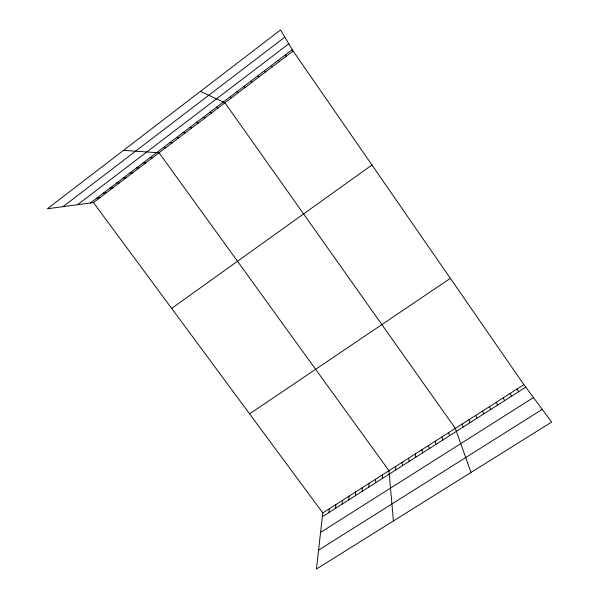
<?xml version="1.0" encoding="UTF-8"?>
<svg xmlns="http://www.w3.org/2000/svg" width="599" height="599" viewBox="0 0 599 599"><rect width="100%" height="100%" fill="white"/><g stroke="black" fill="none" stroke-linecap="round" stroke-linejoin="round"><path stroke-width="0.9" d="M355.536 495.583L355.611 491.996M348.858 499.836L349 496.204M342.201 504.081L342.418 500.405M335.567 508.304L335.852 504.598M328.956 512.519L329.315 508.768M93.459 202.582L322.794 512.924L316.422 569.05L551.649 422.063L523.893 384.648L293.113 51.027L280.534 29.95L47.351 208.759L93.459 202.582L293.113 51.027M62.977 206.662L284.825 37.138M77.533 204.716L288.8 43.794M90.374 202.994L292.282 49.627M171.658 308.41L371.942 164.98M249.596 413.872L450.358 278.348M322.794 512.924L523.893 384.648M322.359 516.712L525.75 387.156M320.577 532.414L533.477 397.571M318.571 550.129L542.245 409.379M96.896 198.037L99.921 197.677M103.447 193.065L106.397 192.758M110.021 188.071L112.904 187.824M116.618 183.062L119.426 182.875M123.237 178.03L125.97 177.903M129.878 172.991L132.544 172.916M136.542 167.93L139.133 167.907M143.228 162.846L145.752 162.891M149.937 157.747L152.386 157.851M123.484 150.379L159.049 152.797L388.968 470.717L393.408 520.943M163.235 147.646L165.541 147.871M169.817 142.652L172.048 142.929M176.42 137.635L178.577 137.972M183.047 132.596L185.136 132.993M189.696 127.55L191.71 128.006M196.375 122.481L198.306 122.997M203.068 117.389L204.933 117.966M209.792 112.29L211.574 112.926M216.531 107.169L218.246 107.865M200.418 91.385L224.932 102.788L455.33 428.382L471.016 472.446M230.091 96.866L231.648 97.689M236.904 91.692L238.38 92.575M243.741 86.496L245.141 87.447M250.599 81.284L251.924 82.295M257.488 76.058L258.731 77.129M264.399 70.809L265.559 71.947M271.332 65.538L272.41 66.744M278.288 60.259L279.291 61.525M516.93 389.088L518.704 391.641M285.274 54.951L286.195 56.284M509.996 393.513L511.688 396.111M503.085 397.916L504.695 400.566M496.197 402.311L497.724 405.006M489.323 406.691L490.776 409.431M482.48 411.064L483.85 413.842M475.658 415.414L476.946 418.237M468.86 419.749L470.073 422.624M462.084 424.07L463.214 426.99M448.591 432.68L449.572 435.683M441.882 436.956L442.781 440.003M435.196 441.223L436.012 444.316M428.525 445.476L429.273 448.614M421.876 449.722L422.55 452.896M415.257 453.945L415.848 457.164M408.653 458.16L409.169 461.417M402.071 462.353L402.513 465.655M395.505 466.539L395.879 469.886M382.252 475L382.476 478.421M375.558 479.267L375.708 482.734M368.887 483.52L368.962 487.032M362.238 487.766L362.238 491.315"/></g></svg>
